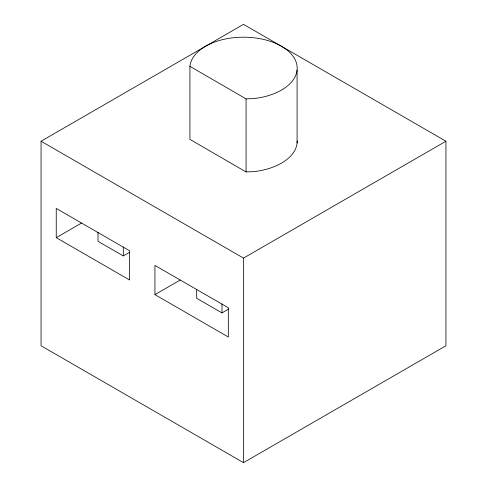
<?xml version="1.0" encoding="UTF-8"?>
<svg xmlns="http://www.w3.org/2000/svg" width="487" height="487" viewBox="0 0 487 487"><rect width="100%" height="100%" fill="white"/><g stroke="black" fill="none" stroke-linecap="round" stroke-linejoin="round"><path stroke-width="0.73" d="M41.06 141.23L243.5 24.35L445.94 141.23L445.94 345.77L243.5 462.65L41.06 345.77L41.06 141.23L243.5 258.11L445.94 141.23M56.242 237.656L129.627 280.025L129.627 250.805L56.242 208.436L56.242 237.656L81.548 223.046M97.997 232.317L97.997 241.308L123.302 255.918L129.627 252.266M154.933 294.635L228.318 337.004L228.318 307.784L154.933 265.415L154.933 294.635L180.239 280.025M196.687 289.296L196.687 298.288L221.993 312.897L228.951 308.88M189.918 66.323L246.063 98.879L254.263 98.538A53.68 30.991 0 0 0 296.827 64.631A53.68 30.991 0 0 0 242.033 37.201A53.68 30.991 0 0 0 189.918 66.323L189.918 139.373L246.063 171.929L254.263 171.594A53.68 30.991 0 0 0 297.18 140.883M297.082 70.037L297.082 143.087M246.063 98.879L246.063 171.929M243.5 258.11L243.5 462.65M221.993 303.906L221.993 312.897M123.302 246.927L123.302 255.918"/></g></svg>
